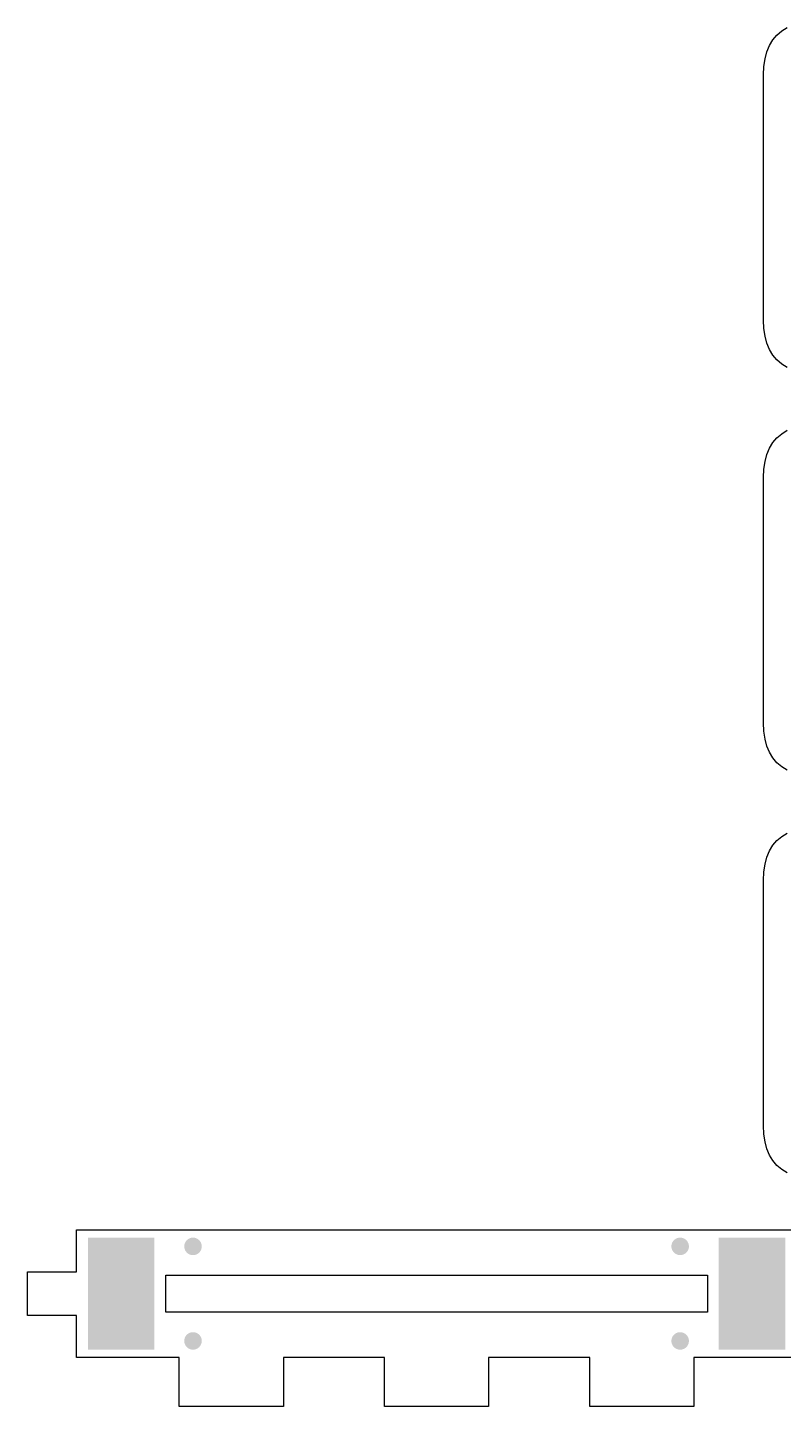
# Model space of a CAD drawing. Header units: millimetres. Extents: x 6 to 441, y 6 to 299.
# Drawn here: x 6 to 49.1, y 14 to 92.7 of the extents above; entities that cross this region are included whole.
import ezdxf

# ---------------------------------------------------------------- set-up
doc = ezdxf.new("R2010")
doc.units = ezdxf.units.MM
doc.layers.add('CUT', color=1, linetype='Continuous')
doc.layers.add('RASTER', color=7, linetype='Continuous')

msp = doc.modelspace()

# ---------------------------------------------------------------- hatches: boundary and pattern name
at = {"layer": 'RASTER'}
for points in [[(9.4, 23.6), (13.2, 23.6), (13.2, 17.2), (9.4, 17.2)], [(15.9, 23.1), (15.896, 23.035), (15.883, 22.971), (15.862, 22.909), (15.833, 22.85), (15.797, 22.796), (15.754, 22.746), (15.704, 22.703), (15.65, 22.667), (15.591, 22.638), (15.529, 22.617), (15.465, 22.604), (15.4, 22.6), (15.335, 22.604), (15.271, 22.617), (15.209, 22.638), (15.15, 22.667), (15.096, 22.703), (15.046, 22.746), (15.003, 22.796), (14.967, 22.85), (14.938, 22.909), (14.917, 22.971), (14.904, 23.035), (14.9, 23.1), (14.904, 23.165), (14.917, 23.229), (14.938, 23.291), (14.967, 23.35), (15.003, 23.404), (15.046, 23.454), (15.096, 23.497), (15.15, 23.533), (15.209, 23.562), (15.271, 23.583), (15.335, 23.596), (15.4, 23.6), (15.465, 23.596), (15.529, 23.583), (15.591, 23.562), (15.65, 23.533), (15.704, 23.497), (15.754, 23.454), (15.797, 23.404), (15.833, 23.35), (15.862, 23.291), (15.883, 23.229), (15.896, 23.165)], [(43.701, 23.1), (43.697, 23.035), (43.684, 22.971), (43.663, 22.909), (43.634, 22.85), (43.598, 22.796), (43.555, 22.746), (43.505, 22.703), (43.451, 22.667), (43.392, 22.638), (43.33, 22.617), (43.266, 22.604), (43.201, 22.6), (43.136, 22.604), (43.072, 22.617), (43.01, 22.638), (42.951, 22.667), (42.897, 22.703), (42.847, 22.746), (42.804, 22.796), (42.768, 22.85), (42.739, 22.909), (42.718, 22.971), (42.705, 23.035), (42.701, 23.1), (42.705, 23.165), (42.718, 23.229), (42.739, 23.291), (42.768, 23.35), (42.804, 23.404), (42.847, 23.454), (42.897, 23.497), (42.951, 23.533), (43.01, 23.562), (43.072, 23.583), (43.136, 23.596), (43.201, 23.6), (43.266, 23.596), (43.33, 23.583), (43.392, 23.562), (43.451, 23.533), (43.505, 23.497), (43.555, 23.454), (43.598, 23.404), (43.634, 23.35), (43.663, 23.291), (43.684, 23.229), (43.697, 23.165)], [(45.401, 23.6), (49.201, 23.6), (49.201, 17.2), (45.401, 17.2)], [(15.9, 17.7), (15.896, 17.635), (15.883, 17.571), (15.862, 17.509), (15.833, 17.45), (15.797, 17.396), (15.754, 17.346), (15.704, 17.303), (15.65, 17.267), (15.591, 17.238), (15.529, 17.217), (15.465, 17.204), (15.4, 17.2), (15.335, 17.204), (15.271, 17.217), (15.209, 17.238), (15.15, 17.267), (15.096, 17.303), (15.046, 17.346), (15.003, 17.396), (14.967, 17.45), (14.938, 17.509), (14.917, 17.571), (14.904, 17.635), (14.9, 17.7), (14.904, 17.765), (14.917, 17.829), (14.938, 17.891), (14.967, 17.95), (15.003, 18.004), (15.046, 18.054), (15.096, 18.097), (15.15, 18.133), (15.209, 18.162), (15.271, 18.183), (15.335, 18.196), (15.4, 18.2), (15.465, 18.196), (15.529, 18.183), (15.591, 18.162), (15.65, 18.133), (15.704, 18.097), (15.754, 18.054), (15.797, 18.004), (15.833, 17.95), (15.862, 17.891), (15.883, 17.829), (15.896, 17.765)], [(43.701, 17.7), (43.697, 17.635), (43.684, 17.571), (43.663, 17.509), (43.634, 17.45), (43.598, 17.396), (43.555, 17.346), (43.505, 17.303), (43.451, 17.267), (43.392, 17.238), (43.33, 17.217), (43.266, 17.204), (43.201, 17.2), (43.136, 17.204), (43.072, 17.217), (43.01, 17.238), (42.951, 17.267), (42.897, 17.303), (42.847, 17.346), (42.804, 17.396), (42.768, 17.45), (42.739, 17.509), (42.718, 17.571), (42.705, 17.635), (42.701, 17.7), (42.705, 17.765), (42.718, 17.829), (42.739, 17.891), (42.768, 17.95), (42.804, 18.004), (42.847, 18.054), (42.897, 18.097), (42.951, 18.133), (43.01, 18.162), (43.072, 18.183), (43.136, 18.196), (43.201, 18.2), (43.266, 18.196), (43.33, 18.183), (43.392, 18.162), (43.451, 18.133), (43.505, 18.097), (43.555, 18.054), (43.598, 18.004), (43.634, 17.95), (43.663, 17.891), (43.684, 17.829), (43.697, 17.765)]]:
    msp.add_hatch(color=7, dxfattribs=at).paths.add_polyline_path(points)

# ---------------------------------------------------------------- linework, layer by layer
at = {"layer": 'CUT'}
for points in [[(49.315, 73.297), (48.997, 73.488), (48.722, 73.722), (48.488, 73.997), (48.297, 74.315), (48.149, 74.675), (48.044, 75.075), (47.981, 75.517), (47.96, 75.999), (47.96, 90.001), (47.981, 90.483), (48.044, 90.925), (48.149, 91.325), (48.297, 91.685), (48.488, 92.003), (48.722, 92.278), (48.997, 92.512), (49.315, 92.703)], [(49.315, 50.297), (48.997, 50.488), (48.722, 50.722), (48.488, 50.997), (48.297, 51.315), (48.149, 51.675), (48.044, 52.075), (47.981, 52.517), (47.96, 52.999), (47.96, 67.001), (47.981, 67.483), (48.044, 67.925), (48.149, 68.325), (48.297, 68.685), (48.488, 69.003), (48.722, 69.278), (48.997, 69.512), (49.315, 69.703)], [(49.315, 27.297), (48.997, 27.488), (48.722, 27.722), (48.488, 27.997), (48.297, 28.315), (48.149, 28.675), (48.044, 29.075), (47.981, 29.517), (47.96, 29.999), (47.96, 44.001), (47.981, 44.483), (48.044, 44.925), (48.149, 45.325), (48.297, 45.685), (48.488, 46.003), (48.722, 46.278), (48.997, 46.512), (49.315, 46.703)]]:
    msp.add_lwpolyline(points, dxfattribs=at)
for points in [[(8.76, 24.04), (49.841, 24.04), (49.841, 21.64), (52.641, 21.64), (52.641, 19.16), (49.841, 19.16), (49.841, 16.76), (43.984, 16.76), (43.984, 13.96), (38.046, 13.96), (38.046, 16.76), (32.269, 16.76), (32.269, 13.96), (26.332, 13.96), (26.332, 16.76), (20.555, 16.76), (20.555, 13.96), (14.617, 13.96), (14.617, 16.76), (8.76, 16.76), (8.76, 19.16), (5.96, 19.16), (5.96, 21.64), (8.76, 21.64)], [(13.84, 21.46), (44.761, 21.46), (44.761, 19.34), (13.84, 19.34)]]:
    msp.add_lwpolyline(points, close=True, dxfattribs=at)

doc.saveas('drawing.dxf')
